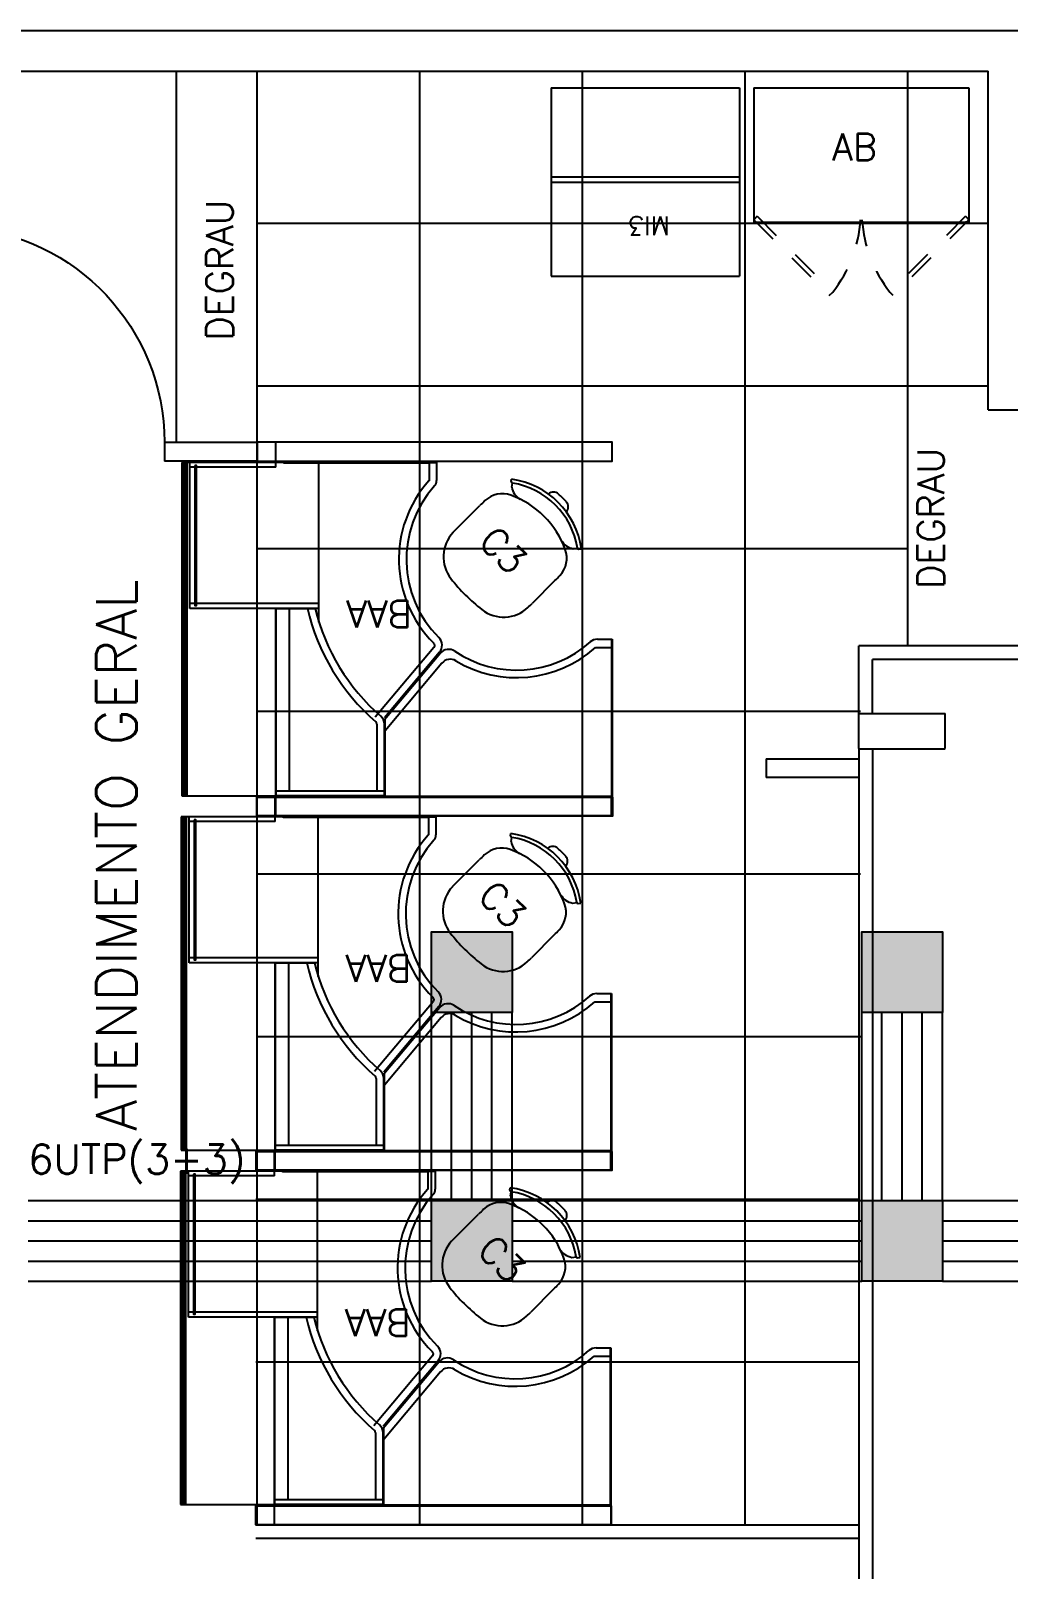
# Model space of a CAD drawing. Extents: x 16 to 124, y 36 to 90.
# Drawn here: x 115.76 to 119.4, y 73.69 to 79.41 of the extents above; entities that cross this region are included whole.
import ezdxf

# ---------------------------------------------------------------- set-up
doc = ezdxf.new("R2010")
doc.units = 0
doc.header["$LTSCALE"] = 0.02
doc.linetypes.add('HIDDEN2', pattern=[0.1875, 0.125, -0.0625])
doc.layers.get('0').update_dxf_attribs({"linetype": 'CONTINUOUS'})
for name, color, linetype in [('42-TEXTO', 1, 'CONTINUOUS'), ('BLOCOS', 1, 'CONTINUOUS'), ('CADEIRAS', 6, 'CONTINUOUS'), ('CAIXAS', 7, 'CONTINUOUS'), ('CANALETAS', 4, 'CONTINUOUS'), ('CODIGO', 6, 'CONTINUOUS'), ('DIVISORIA', 5, 'CONTINUOUS'), ('ESQUADRIAS-F', 2, 'CONTINUOUS'), ('ESQUADRIAS-G', 1, 'CONTINUOUS'), ('MESA-SUP', 5, 'CONTINUOUS'), ('MESAS', 1, 'CONTINUOUS'), ('PAREDES', 7, 'CONTINUOUS'), ('PISO', 6, 'CONTINUOUS'), ('PISOELEVADO', 6, 'CONTINUOUS'), ('SINAL', 1, 'CONTINUOUS'), ('TEXTO', 7, 'CONTINUOUS')]:
    doc.layers.add(name, color=color, linetype=linetype)
doc.styles.add('COTAS', font='romans.shx', dxfattribs={"width": 0.75})
doc.styles.add('ROMANS', font='simplex.shx')

# ---------------------------------------------------------------- blocks, each defined once
blk = doc.blocks.new('MI3')
at = {"layer": 'MESAS'}
for p, q in [((0.7, 0), (0, 0)), ((0, -0.7), (0, 0)), ((0.7, -0.7), (0.7, 0)), ((0.7, -0.35), (0, -0.35)), ((0.7, -0.37), (0, -0.37)), ((0.7, -0.7), (0, -0.7))]:
    blk.add_line(p, q, dxfattribs=at)
at = {"layer": 'CODIGO', "style": 'ROMANS'}
blk.add_text('MI3', height=0.07, dxfattribs=at).set_placement((0.2581, -0.2223, -0.64))
blk = doc.blocks.new('*X11')
at = {"color": 0}
for p, q in [((1170.7261, 1261.4762), (1170.7313, 1261.4814)), ((1170.7261, 1261.4709), (1170.7321, 1261.4769)), ((1170.7261, 1261.4656), (1170.7321, 1261.4716)), ((1170.7261, 1261.4603), (1170.7321, 1261.4663)), ((1170.7261, 1261.455), (1170.7321, 1261.461)), ((1170.7261, 1261.4497), (1170.7321, 1261.4557)), ((1170.7261, 1261.4444), (1170.7321, 1261.4504)), ((1170.7261, 1261.4391), (1170.7321, 1261.4451)), ((1170.7261, 1261.4338), (1170.7321, 1261.4398)), ((1170.7261, 1261.4285), (1170.7321, 1261.4345)), ((1170.7261, 1261.4232), (1170.7321, 1261.4292)), ((1170.7261, 1261.4179), (1170.7321, 1261.4239)), ((1170.7261, 1261.4126), (1170.7321, 1261.4186)), ((1170.7261, 1261.4073), (1170.7321, 1261.4133)), ((1170.7261, 1261.402), (1170.7321, 1261.408)), ((1170.7261, 1261.3967), (1170.7321, 1261.4027)), ((1170.7261, 1261.3914), (1170.7321, 1261.3974)), ((1170.7261, 1261.3861), (1170.7321, 1261.3921)), ((1170.7261, 1261.3808), (1170.7321, 1261.3868)), ((1170.7261, 1261.3755), (1170.7321, 1261.3815)), ((1170.7261, 1261.3702), (1170.7321, 1261.3762)), ((1170.7261, 1261.3649), (1170.7321, 1261.3709)), ((1170.7261, 1261.3595), (1170.7321, 1261.3655)), ((1170.7261, 1261.3542), (1170.7321, 1261.3602)), ((1170.7261, 1261.3489), (1170.7321, 1261.3549)), ((1170.7261, 1261.3436), (1170.7321, 1261.3496)), ((1170.7261, 1261.3383), (1170.7321, 1261.3443)), ((1170.7261, 1261.333), (1170.7321, 1261.339)), ((1170.7261, 1261.3277), (1170.7321, 1261.3337)), ((1170.7261, 1261.3224), (1170.7321, 1261.3284)), ((1170.7261, 1261.3171), (1170.7321, 1261.3231)), ((1170.7261, 1261.3118), (1170.7321, 1261.3178)), ((1170.7261, 1261.3065), (1170.7321, 1261.3125)), ((1170.7261, 1261.3012), (1170.7321, 1261.3072)), ((1170.7261, 1261.2959), (1170.7321, 1261.3019)), ((1170.7261, 1261.2906), (1170.7321, 1261.2966)), ((1170.7261, 1261.2853), (1170.7321, 1261.2913)), ((1170.7261, 1261.28), (1170.7321, 1261.286)), ((1170.7261, 1261.2747), (1170.7321, 1261.2807)), ((1170.7261, 1261.2694), (1170.7321, 1261.2754)), ((1170.7261, 1261.2641), (1170.7321, 1261.2701)), ((1170.7261, 1261.2588), (1170.7321, 1261.2648)), ((1170.7261, 1261.2535), (1170.7321, 1261.2595)), ((1170.7261, 1261.2482), (1170.7321, 1261.2542)), ((1170.7261, 1261.2429), (1170.7321, 1261.2489)), ((1170.7261, 1261.2376), (1170.7321, 1261.2436)), ((1170.7261, 1261.2323), (1170.7321, 1261.2383)), ((1170.7261, 1261.227), (1170.7321, 1261.233)), ((1170.7261, 1261.2217), (1170.7321, 1261.2277)), ((1170.7261, 1261.2164), (1170.7321, 1261.2224)), ((1170.7261, 1261.2111), (1170.7321, 1261.2171)), ((1170.7261, 1261.2058), (1170.7321, 1261.2118)), ((1170.7261, 1261.2005), (1170.7321, 1261.2065)), ((1170.7261, 1261.1951), (1170.7321, 1261.2011)), ((1170.7261, 1261.1898), (1170.7321, 1261.1958)), ((1170.7261, 1261.1845), (1170.7321, 1261.1905)), ((1170.7261, 1261.1792), (1170.7321, 1261.1852)), ((1170.7261, 1261.1739), (1170.7321, 1261.1799)), ((1170.7261, 1261.1686), (1170.7321, 1261.1746)), ((1170.7261, 1261.1633), (1170.7321, 1261.1693)), ((1170.7261, 1261.158), (1170.7321, 1261.164)), ((1170.7261, 1261.1527), (1170.7321, 1261.1587)), ((1170.7261, 1261.1474), (1170.7321, 1261.1534)), ((1170.7261, 1261.1421), (1170.7321, 1261.1481)), ((1170.7261, 1261.1368), (1170.7321, 1261.1428)), ((1170.7261, 1261.1315), (1170.7321, 1261.1375)), ((1170.7261, 1261.1262), (1170.7321, 1261.1322)), ((1170.7261, 1261.1209), (1170.7321, 1261.1269)), ((1170.7261, 1261.1156), (1170.7321, 1261.1216)), ((1170.7261, 1261.1103), (1170.7321, 1261.1163)), ((1170.7261, 1261.105), (1170.7321, 1261.111)), ((1170.7261, 1261.0997), (1170.7321, 1261.1057)), ((1170.7261, 1261.0944), (1170.7321, 1261.1004)), ((1170.7261, 1261.0891), (1170.7321, 1261.0951)), ((1170.7261, 1261.0838), (1170.7321, 1261.0898)), ((1170.7261, 1261.0785), (1170.7321, 1261.0845)), ((1170.7261, 1261.0732), (1170.7321, 1261.0792)), ((1170.7261, 1261.0679), (1170.7321, 1261.0739)), ((1170.7261, 1261.0626), (1170.7321, 1261.0686)), ((1170.7261, 1261.0573), (1170.7321, 1261.0633)), ((1170.7261, 1261.052), (1170.7321, 1261.058)), ((1170.7261, 1261.0467), (1170.7321, 1261.0527)), ((1170.7261, 1261.0414), (1170.7321, 1261.0474)), ((1170.7261, 1261.036), (1170.7321, 1261.042)), ((1170.7261, 1261.0307), (1170.7321, 1261.0367)), ((1170.7261, 1261.0254), (1170.7321, 1261.0314)), ((1170.7261, 1261.0201), (1170.7321, 1261.0261)), ((1170.7261, 1261.0148), (1170.7321, 1261.0208)), ((1170.7261, 1261.0095), (1170.7321, 1261.0155)), ((1170.7261, 1261.0042), (1170.7321, 1261.0102)), ((1170.7261, 1260.9989), (1170.7321, 1261.0049)), ((1170.7261, 1260.9936), (1170.7321, 1260.9996)), ((1170.7261, 1260.9883), (1170.7321, 1260.9943)), ((1170.7261, 1260.983), (1170.7321, 1260.989)), ((1170.7261, 1260.9777), (1170.7321, 1260.9837)), ((1170.7281, 1260.9744), (1170.7321, 1260.9784))]:
    blk.add_line(p, q, dxfattribs=at)
blk = doc.blocks.new('C3')
at = {"layer": 'CADEIRAS'}
for p, q in [((-0.1982, -0.0915), (-0.2039, -0.084)), ((-0.1822, -0.1051), (-0.1916, -0.0924)), ((0.141, -0.1051), (0.1505, -0.0924)), ((0.1571, -0.0915), (0.1627, -0.084)), ((-0.218, -0.3574), (-0.218, -0.237)), ((0.1768, -0.237), (0.1768, -0.3574))]:
    blk.add_line(p, q, dxfattribs=at)
for centre, radius, start, end in [((-0.0206, -0.3284), 0.329, 86.4167, 93.5833), ((-0.0206, -0.3284), 0.3055, 53.1301, 126.8699), ((-0.0206, -0.3284), 0.2914, 54.0396, 125.9604), ((-0.0394, -0.0281), 0.0282, 93.5833, 176.6281), ((-0.0018, -0.0281), 0.0282, 3.3719, 86.4167), ((-0.1944, -0.0887), 0.0047, 216.8699, 305.9604), ((-0.1458, -0.0545), 0.0623, 234.3405, 285.7396), ((-0.0206, -0.435), 0.3384, 90, 114.9388), ((-0.0206, -0.435), 0.3384, 65.0612, 90), ((0.1047, -0.0545), 0.0623, 254.2604, 305.6595), ((0.1533, -0.0887), 0.0047, 234.0396, 323.1301), ((-0.1236, -0.2134), 0.094, 114.9388, 178.3074), ((0.0825, -0.2134), 0.094, 1.6926, 65.0612), ((0.675, -0.237), 0.893, 178.3074, 180), ((-0.7162, -0.237), 0.893, 0, 1.6926), ((0.487, -0.3574), 0.705, 180, 181.7293), ((-0.0861, -0.3747), 0.1316, 181.7293, 263.155), ((0.045, -0.3747), 0.1316, 276.845, 358.2707), ((-0.5282, -0.3574), 0.705, 358.2707, 360), ((-0.0206, 0.1713), 0.6815, 263.155, 270), ((-0.0206, 0.1713), 0.6815, 270, 276.845)]:
    blk.add_arc(centre, radius, start, end, dxfattribs=at)
at = {"layer": 'CODIGO', "style": 'ROMANS'}
blk.add_text('C3', height=0.1, dxfattribs=at).set_placement((-0.1264, -0.3434))
blk = doc.blocks.new('BAA')
at = {"layer": 'CODIGO', "color": 2}
blk.add_line((1.2, 1.297), (1.2, 0.618), dxfattribs=at)
at = {"layer": 'MESA-SUP'}
for p, q in [((1.25, 1.39), (1.25, 1.32)), ((0, 1.32), (0.8467, 1.32)), ((0.0025, 1.3175), (0.8442, 1.3175)), ((0.0025, 1.3175), (0.8442, 1.3175)), ((1.25, 0.07), (1.25, 0))]:
    blk.add_line(p, q, dxfattribs=at)
blk.add_lwpolyline([(0, 1.32), (-0.0015, 1.32), (-0.0015, 1.39), (0, 1.39)], dxfattribs=at)
for points in [[(1.32, 1.32), (0, 1.32), (0, 1.39), (1.32, 1.39)], [(1.32, 0.07), (0, 0.07), (0, 0), (1.32, 0)]]:
    blk.add_lwpolyline(points, close=True, dxfattribs=at)
at = {"layer": 'MESAS'}
for p, q in [((0, 0.7325), (0, 1.32)), ((0.0025, 0.7325), (0.0025, 1.3175)), ((0.8442, 1.3175), (0.8442, 1.0298)), ((0.8467, 1.32), (0.8467, 1.0328)), ((0.8467, 1.315), (0.8467, 1.03)), ((0.8467, 1.0485), (0.8467, 1.315)), ((1.6, 1.315), (0.8467, 1.315)), ((0.8467, 1.315), (1.25, 1.315)), ((0.8467, 1.297), (1.25, 1.297)), ((0.8747, 1.0485), (0.8747, 1.297)), ((0.9, 1.315), (1.25, 1.315)), ((1.25, 1.302), (1.25, 1.315)), ((1.25, 1.315), (1.25, 0.618)), ((1.25, 0.618), (1.25, 1.302)), ((1.58, 1.315), (1.58, 0.075)), ((1.5852, 1.315), (1.5852, 0.075)), ((1.59, 1.315), (1.59, 0.075)), ((1.5941, 1.315), (1.5941, 0.075)), ((1.5973, 1.315), (1.5973, 0.075)), ((1.5993, 1.315), (1.5993, 0.075)), ((1.6, 0.075), (1.6, 1.315)), ((0.6326, 0.8212), (0.8442, 1.0734)), ((0.6383, 0.7844), (0.8467, 1.0328)), ((0.6417, 0.7807), (0.8467, 1.025)), ((0.0622, 0.7636), (0.0025, 0.7636)), ((0.0542, 0.7325), (0, 0.7325)), ((1.09, 0.6692), (1.09, 0.075)), ((1.09, 0.618), (1.09, 0.6)), ((1.09, 0.618), (1.09, 0.6)), ((1.09, 0.618), (1.57, 0.618)), ((1.09, 0.6), (1.546, 0.6)), ((1.25, 0.618), (1.1043, 0.618)), ((1.552, 0.6), (1.57, 0.6)), ((1.57, 0.618), (1.57, 0.6)), ((1.57, 0.6), (1.57, 0.075)), ((0.6527, 0.075), (0.6527, 0.1423)), ((1.2227, 0.075), (0.6527, 0.075)), ((0.6807, 0.0775), (1.2202, 0.0775)), ((1.09, 0.075), (1.6, 0.075)), ((1.25, 0.093), (1.25, 0.075)), ((1.25, 0.093), (1.546, 0.093)), ((1.25, 0.075), (1.57, 0.075)), ((1.552, 0.093), (1.57, 0.093))]:
    blk.add_line(p, q, dxfattribs=at)
blk.add_lwpolyline([(0.6807, 0.0775), (0.6807, 0.1423, -0.184744), (0.6812, 0.1437, 0.399041), (0.6639, 0.7465, -0.389622), (0.6632, 0.7627), (0.8812, 1.0225)], format="xyb", dxfattribs=at)
blk.add_lwpolyline([(1.552, 0.086), (1.552, 0.607), (1.546, 0.607), (1.546, 0.086)], close=True, dxfattribs=at)
for centre, radius, start, end in [((0.8867, 1.0485), 0.04, 180, 229.0406), ((0.8867, 1.0485), 0.012, 180, 229.0406), ((0.355, 0.436), 0.7991, 13.1649, 49.0406), ((0.355, 0.436), 0.7711, 13.652, 49.0406), ((0.355, 0.436), 0.4394, 58.9935, 131.7928), ((0.355, 0.436), 0.4114, 55.9688, 131.7928), ((0.6019, 0.8469), 0.04, 238.9935, 320), ((0.6076, 0.8101), 0.04, 235.9688, 320), ((0.6724, 0.755), 0.04, 140, 225.148), ((0.0542, 0.7725), 0.04, 270, 311.7928), ((0.355, 0.436), 0.41, 318.1319, 45.148), ((0.6827, 0.1423), 0.03, 138.1319, 180)]:
    blk.add_arc(centre, radius, start, end, dxfattribs=at)
at = {"rotation": 135}
blk.add_blockref('C3', (0.1699, 0.2219), dxfattribs=at)
at = {"layer": 'MESAS'}
blk.add_blockref('*X11', (-1169.1801, -1260.8814), dxfattribs=at)
at = {"layer": 'CODIGO', "style": 'ROMANS'}
blk.add_text('BAA', height=0.1, dxfattribs=at).set_placement((0.7435, 0.5887))
blk = doc.blocks.new('A$C1F7A7F6D')
at = {"layer": 'SINAL'}
for p, q in [((0.0607, 0.4049), (0.4907, 0.4049)), ((0.0507, 0.2549), (0.0507, 0.3949)), ((0.5007, 0.2549), (0.5007, 0.3949)), ((0.2742, 0.3049), (0.2772, 0.3049)), ((0.2742, 0.2549), (0.2742, 0.3049)), ((0.2772, 0.2549), (0.2772, 0.3049)), ((0.002, 0.2329), (0.0017, 0.2315)), ((0.0232, 0.2504), (0.0029, 0.2504)), ((0.0032, 0.2549), (0.5484, 0.2549)), ((0.0032, 0.2519), (0.0032, 0.2534)), ((0.0032, 0.2534), (0.5482, 0.2534)), ((0.0411, 0.2519), (0.0032, 0.2519)), ((0.0207, 0.2669), (0.0357, 0.2669)), ((0.0207, 0.2669), (0.0207, 0.2629)), ((0.0207, 0.2629), (0.0357, 0.2629)), ((0.0207, 0.2589), (0.0207, 0.2549)), ((0.0207, 0.2589), (0.0357, 0.2589)), ((0.0207, 0.2549), (0.0357, 0.2549)), ((0.0219, 0.2302), (0.0216, 0.2288)), ((0.0223, 0.2483), (0.0223, 0.2303)), ((0.0232, 0.2504), (0.0232, 0.2519)), ((0.0413, 0.2493), (0.0233, 0.2493)), ((0.0413, 0.2483), (0.0233, 0.2483)), ((0.0233, 0.2483), (0.0233, 0.2303)), ((0.0413, 0.2303), (0.0233, 0.2303)), ((0.0413, 0.2293), (0.0233, 0.2293)), ((0.0257, 0.251), (0.025, 0.2519)), ((0.0257, 0.2629), (0.0257, 0.2589)), ((0.0257, 0.2519), (0.0257, 0.2504)), ((0.0257, 0.2504), (0.0307, 0.2504)), ((0.0307, 0.2629), (0.0307, 0.2589)), ((0.0307, 0.2519), (0.0307, 0.2504)), ((0.0307, 0.251), (0.0315, 0.2519)), ((0.0357, 0.2669), (0.0357, 0.2629)), ((0.0357, 0.2589), (0.0357, 0.2549)), ((0.0426, 0.2493), (0.0413, 0.2493)), ((0.0413, 0.2483), (0.0413, 0.2303)), ((0.0426, 0.2293), (0.0413, 0.2293)), ((0.0423, 0.2483), (0.0423, 0.2303)), ((0.0441, 0.2504), (0.0426, 0.2504)), ((0.0426, 0.2247), (0.0426, 0.2504)), ((0.0426, 0.2293), (0.0426, 0.2504)), ((0.0441, 0.2293), (0.0426, 0.2293)), ((0.0441, 0.2244), (0.0441, 0.2504)), ((0.0777, 0.2493), (0.0441, 0.2493)), ((0.0777, 0.2293), (0.0441, 0.2293)), ((0.0507, 0.2493), (0.0507, 0.2534)), ((0.0507, 0.225), (0.0507, 0.2293)), ((0.0777, 0.2263), (0.0777, 0.2523)), ((0.0957, 0.2523), (0.0777, 0.2523)), ((0.0777, 0.2493), (0.4737, 0.2493)), ((0.0777, 0.2293), (0.4737, 0.2293)), ((0.0907, 0.2669), (0.1057, 0.2669)), ((0.0907, 0.2669), (0.0907, 0.2629)), ((0.0907, 0.2629), (0.1057, 0.2629)), ((0.0907, 0.2589), (0.0907, 0.2549)), ((0.0907, 0.2589), (0.1057, 0.2589)), ((0.0907, 0.2549), (0.1057, 0.2549)), ((0.0957, 0.2525), (0.0949, 0.2534)), ((0.0957, 0.2629), (0.0957, 0.2589)), ((0.0957, 0.2534), (0.0957, 0.2504)), ((0.0957, 0.2504), (0.1007, 0.2504)), ((0.1007, 0.2629), (0.1007, 0.2589)), ((0.1007, 0.2534), (0.1007, 0.2504)), ((0.1007, 0.2525), (0.1015, 0.2534)), ((0.4506, 0.2523), (0.1007, 0.2523)), ((0.1057, 0.2669), (0.1057, 0.2629)), ((0.1057, 0.2589), (0.1057, 0.2549)), ((0.4456, 0.2669), (0.4456, 0.2629)), ((0.4606, 0.2669), (0.4456, 0.2669)), ((0.4606, 0.2629), (0.4456, 0.2629)), ((0.4456, 0.2589), (0.4456, 0.2549)), ((0.4606, 0.2589), (0.4456, 0.2589)), ((0.4606, 0.2549), (0.4456, 0.2549)), ((0.4506, 0.2525), (0.4499, 0.2534)), ((0.4506, 0.2629), (0.4506, 0.2589)), ((0.4506, 0.2534), (0.4506, 0.2504)), ((0.4556, 0.2504), (0.4506, 0.2504)), ((0.4556, 0.2629), (0.4556, 0.2589)), ((0.4556, 0.2525), (0.4564, 0.2534)), ((0.4556, 0.2534), (0.4556, 0.2504)), ((0.4737, 0.2523), (0.4556, 0.2523)), ((0.4606, 0.2669), (0.4606, 0.2629)), ((0.4606, 0.2589), (0.4606, 0.2549)), ((0.4737, 0.2263), (0.4737, 0.2523)), ((0.5072, 0.2493), (0.4737, 0.2493)), ((0.5072, 0.2293), (0.4737, 0.2293)), ((0.5007, 0.2493), (0.5007, 0.2534)), ((0.5007, 0.225), (0.5007, 0.2293)), ((0.5072, 0.2504), (0.5087, 0.2504)), ((0.5072, 0.2244), (0.5072, 0.2504)), ((0.5087, 0.2247), (0.5087, 0.2504)), ((0.5087, 0.2293), (0.5087, 0.2504)), ((0.5101, 0.2493), (0.5087, 0.2493)), ((0.5101, 0.2293), (0.5087, 0.2293)), ((0.5091, 0.2483), (0.5091, 0.2303)), ((0.5101, 0.2493), (0.5281, 0.2493)), ((0.5101, 0.2483), (0.5281, 0.2483)), ((0.5101, 0.2483), (0.5101, 0.2303)), ((0.5101, 0.2303), (0.5281, 0.2303)), ((0.5101, 0.2293), (0.5281, 0.2293)), ((0.5102, 0.2519), (0.5482, 0.2519)), ((0.5306, 0.2669), (0.5156, 0.2669)), ((0.5156, 0.2669), (0.5156, 0.2629)), ((0.5306, 0.2629), (0.5156, 0.2629)), ((0.5156, 0.2589), (0.5156, 0.2549)), ((0.5306, 0.2589), (0.5156, 0.2589)), ((0.5306, 0.2549), (0.5156, 0.2549)), ((0.5206, 0.251), (0.5198, 0.2519)), ((0.5206, 0.2629), (0.5206, 0.2589)), ((0.5206, 0.2519), (0.5206, 0.2504)), ((0.5256, 0.2504), (0.5206, 0.2504)), ((0.5256, 0.2629), (0.5256, 0.2589)), ((0.5256, 0.251), (0.5264, 0.2519)), ((0.5256, 0.2519), (0.5256, 0.2504)), ((0.5281, 0.2483), (0.5281, 0.2303)), ((0.5282, 0.2504), (0.5282, 0.2519)), ((0.5282, 0.2504), (0.5484, 0.2504)), ((0.5291, 0.2483), (0.5291, 0.2303)), ((0.5294, 0.2302), (0.5298, 0.2288)), ((0.5306, 0.2669), (0.5306, 0.2629)), ((0.5306, 0.2589), (0.5306, 0.2549)), ((0.5482, 0.2519), (0.5482, 0.2534)), ((0.5493, 0.2329), (0.5496, 0.2315)), ((0.0507, 0.1749), (0.3007, 0.1749)), ((0.0507, 0.1734), (0.0507, 0.1749)), ((0.0507, 0.1734), (0.3007, 0.1734)), ((0.4737, 0.2263), (0.0777, 0.2263)), ((0.1357, 0.1992), (0.1357, 0.2263)), ((0.1357, 0.1749), (0.1357, 0.1992)), ((0.2157, 0.1769), (0.1357, 0.1769)), ((0.2157, 0.1992), (0.2157, 0.2263)), ((0.2157, 0.1749), (0.2157, 0.1992)), ((0.3007, 0.1734), (0.3007, 0.1749))]:
    blk.add_line(p, q, dxfattribs=at)
at = {"layer": 'SINAL', "linetype": 'Continuous'}
for p, q in [((0.1357, 0.2263), (0.1357, 0.2493)), ((0.2157, 0.2263), (0.2157, 0.2493))]:
    blk.add_line(p, q, dxfattribs=at)
at = {"layer": 'SINAL'}
for centre, radius, start, end in [((0.0607, 0.3949), 0.01, 90, 180), ((0.4907, 0.3949), 0.01, 360, 90), ((0.0022, 0.2321), 0.00228, 87.2252, 247.8431), ((0.2753, 1.4722), 1.2722, 257.5301, 261.566), ((0.0029, 0.2527), 0.00225, 90, 270), ((0.2753, 1.4722), 1.2707, 257.5301, 261.5559), ((0.2761, 1.4722), 1.2692, 257.5301, 259.3992), ((0.2761, 1.4722), 1.2677, 257.5301, 258.434), ((0.0233, 0.2483), 0.001, 90, 180), ((0.0233, 0.2303), 0.001, 180, 270), ((0.0411, 0.2504), 0.003, 0, 90), ((0.0411, 0.2504), 0.0015, 0, 90), ((0.0413, 0.2483), 0.001, 0, 90), ((0.0413, 0.2303), 0.001, 270, 360), ((0.2753, 1.4722), 1.2707, 261.5559, 282.4699), ((0.2753, 1.4722), 1.2722, 261.566, 282.4699), ((0.5102, 0.2504), 0.003, 90, 180), ((0.5102, 0.2504), 0.0015, 90, 180), ((0.2753, 1.4722), 1.2692, 280.6008, 282.4699), ((0.5101, 0.2483), 0.001, 90, 180), ((0.5101, 0.2303), 0.001, 180, 270), ((0.5281, 0.2483), 0.001, 0, 90), ((0.5281, 0.2303), 0.001, 270, 0), ((0.2753, 1.4722), 1.2677, 281.566, 282.4699), ((0.5484, 0.2527), 0.00225, 270, 90), ((0.5491, 0.2321), 0.00228, 292.1569, 92.7748), ((0.0426, 0.2244), 0.0015, 259.468, 0), ((0.2757, 0.225), 0.225, 180, 180.8911), ((0.2757, 0.225), 0.225, 181.2805, 358.7567), ((0.2757, 0.225), 0.225, 359.1462, 360), ((0.5087, 0.2244), 0.0015, 180, 245.3293)]:
    blk.add_arc(centre, radius, start, end, dxfattribs=at)
blk = doc.blocks.new('A$C05567B69')
at = {"layer": 'ESQUADRIAS-F'}
blk.add_arc((0.8, 0), 0.8, 93.5833, 180, dxfattribs=at)
at = {"layer": 'ESQUADRIAS-G'}
for p, q in [((0.75, 0), (0.75, 0.7984)), ((0.75, 0.7984), (0.8, 0.7984)), ((0.8, 0), (0.8, 0.7984)), ((0.68, 0.6284), (0.68, 0.6984)), ((0.75, 0.6984), (0.68, 0.6984)), ((0.8, 0.6984), (0.87, 0.6984)), ((0.87, 0.6284), (0.87, 0.6984)), ((0.7, 0.6284), (0.7, 0.6784)), ((0.75, 0.6784), (0.7, 0.6784)), ((0.8, 0.6784), (0.85, 0.6784)), ((0.85, 0.6284), (0.85, 0.6784)), ((0.7, 0.6284), (0.68, 0.6284)), ((0.85, 0.6284), (0.87, 0.6284)), ((0.75, 0), (0.8, 0))]:
    blk.add_line(p, q, dxfattribs=at)
for points in [[(0.68, 0.6984), (0.75, 0.6984), (0.7, 0.6784), (0.75, 0.6784)], [(0.68, 0.6284), (0.68, 0.6984), (0.7, 0.6284), (0.7, 0.6784)], [(0.8, 0.6984), (0.87, 0.6984), (0.8, 0.6784), (0.85, 0.6784)], [(0.85, 0.6284), (0.85, 0.6784), (0.87, 0.6284), (0.87, 0.6984)]]:
    blk.add_solid(points, dxfattribs=at)
blk = doc.blocks.new('AB')
at = {"layer": 'CODIGO', "linetype": 'HIDDEN2'}
for p, q in [((0, -0.491), (0.281, -0.7729)), ((0.0127, -0.4782), (0.2937, -0.7602)), ((0.7873, -0.4782), (0.5063, -0.7602)), ((0.8, -0.491), (0.519, -0.7729)), ((0.281, -0.7729), (0.2937, -0.7602)), ((0.519, -0.7729), (0.5063, -0.7602))]:
    blk.add_line(p, q, dxfattribs=at)
for centre, start, end in [((-0.0946, -0.4559), 321.9199, 355.9227), ((0.8946, -0.4559), 184.0773, 218.0801)]:
    blk.add_arc(centre, 0.4933, start, end, dxfattribs=at)
at = {"layer": 'MESAS'}
for p, q in [((0, 0), (0.8, 0)), ((0, 0), (0, -0.5)), ((0.8, 0), (0.8, -0.5)), ((0, -0.5), (0.013, -0.5)), ((0.013, -0.5), (0.782, -0.5)), ((0.782, -0.5), (0.8, -0.5)), ((0.8, -0.5), (0.787, -0.5))]:
    blk.add_line(p, q, dxfattribs=at)
at = {"layer": 'MESAS', "linetype": 'HIDDEN2'}
for p, q in [((0.0127, -0.4782), (0, -0.491)), ((0.7873, -0.4782), (0.8, -0.491))]:
    blk.add_line(p, q, dxfattribs=at)
at = {"layer": 'CODIGO', "style": 'ROMANS'}
blk.add_text('AB', height=0.1, dxfattribs=at).set_placement((0.291, -0.2702))

msp = doc.modelspace()

# ---------------------------------------------------------------- hatches: boundary and pattern name
at = {"layer": 'CAIXAS'}
for color, points in [(4, [(117.55348, 75.7631), (117.55348, 76.0631), (117.25348, 76.0631), (117.25348, 75.7631)]), (4, [(119.15348, 75.7631), (119.15348, 76.0631), (118.85348, 76.0631), (118.85348, 75.7631)]), (5, [(117.55348, 74.7631), (117.55348, 75.0631), (117.25348, 75.0631), (117.25348, 74.7631)]), (5, [(119.15348, 74.7631), (119.15348, 75.0631), (118.85348, 75.0631), (118.85348, 74.7631)])]:
    msp.add_hatch(color=color, dxfattribs=at).paths.add_polyline_path(points)

# ---------------------------------------------------------------- linework, layer by layer
for points in [[(117.25348, 75.7631), (117.25348, 76.0631), (117.55348, 76.0631), (117.55348, 75.7631)], [(118.85348, 75.7631), (118.85348, 76.0631), (119.15348, 76.0631), (119.15348, 75.7631)], [(117.25348, 74.7631), (117.25348, 75.0631), (117.55348, 75.0631), (117.55348, 74.7631)], [(118.85348, 74.7631), (118.85348, 75.0631), (119.15348, 75.0631), (119.15348, 74.7631)]]:
    msp.add_lwpolyline(points, close=True, dxfattribs=at)
at = {"layer": 'CANALETAS'}
for p, q in [((117.25348, 75.0631), (117.25348, 75.7631)), ((117.32848, 75.0631), (117.32848, 75.7631)), ((117.40348, 75.0631), (117.40348, 75.7631)), ((117.47848, 75.0631), (117.47848, 75.7631)), ((117.55348, 75.0631), (117.55348, 75.7631)), ((118.85348, 75.0631), (118.85348, 75.7631)), ((118.85348, 75.0631), (118.85348, 75.7631)), ((118.92848, 75.0631), (118.92848, 75.7631)), ((119.00348, 75.0631), (119.00348, 75.7631)), ((119.07848, 75.0631), (119.07848, 75.7631)), ((119.15348, 75.0631), (119.15348, 75.7631)), ((115.75348, 75.0631), (117.25348, 75.0631)), ((117.55348, 75.0631), (118.85348, 75.0631)), ((119.15348, 75.0631), (120.45348, 75.0631)), ((115.75348, 74.9881), (117.25348, 74.9881)), ((117.55348, 74.9881), (118.85348, 74.9881)), ((119.15348, 74.9881), (120.45348, 74.9881)), ((115.75348, 74.9131), (117.25348, 74.9131)), ((117.55348, 74.9131), (118.85348, 74.9131)), ((119.15348, 74.9131), (120.45348, 74.9131)), ((115.75348, 74.8381), (117.25348, 74.8381)), ((117.55348, 74.8381), (118.85348, 74.8381)), ((119.15348, 74.8381), (120.45348, 74.8381)), ((115.75348, 74.7631), (117.25348, 74.7631)), ((117.55348, 74.7631), (118.85348, 74.7631)), ((119.15348, 74.7631), (120.45348, 74.7631))]:
    msp.add_line(p, q, dxfattribs=at)
at = {"layer": 'DIVISORIA'}
for p, q in [((116.26022, 77.8831), (116.26022, 77.8131)), ((116.26022, 77.8831), (116.60522, 77.8831)), ((116.60522, 77.8131), (116.26022, 77.8131)), ((120.93348, 77.12585), (118.84348, 77.12585)), ((118.84348, 76.87398), (118.84348, 77.12585)), ((120.88348, 77.07585), (118.89348, 77.07585)), ((118.89348, 76.87398), (118.89348, 77.07585)), ((118.84348, 76.74363), (118.84348, 73.22363)), ((118.89348, 76.74363), (118.89348, 73.22363)), ((118.49848, 76.70648), (118.84348, 76.70648)), ((118.49848, 76.70648), (118.49848, 76.63648)), ((118.84348, 76.63648), (118.49848, 76.63648)), ((116.60022, 73.8581), (118.84348, 73.8581)), ((116.60022, 73.8081), (118.84348, 73.8081))]:
    msp.add_line(p, q, dxfattribs=at)
at = {"layer": 'PAREDES'}
for p, q in [((122.83348, 79.4131), (110.93348, 79.4131)), ((115.30348, 79.2631), (119.32348, 79.2631)), ((119.32348, 78.0031), (119.32348, 79.2631)), ((119.32348, 78.0031), (122.68348, 78.0031)), ((118.84348, 76.87398), (119.16348, 76.87398)), ((118.84348, 76.74398), (118.84348, 76.87398)), ((119.16348, 76.74398), (119.16348, 76.87398)), ((118.84348, 76.74363), (119.16348, 76.74363))]:
    msp.add_line(p, q, dxfattribs=at)
at = {"layer": 'PISOELEVADO'}
for p, q in [((116.30522, 77.8831), (116.30522, 79.2631)), ((116.60522, 73.8581), (116.60522, 79.2631)), ((117.21022, 73.8581), (117.21022, 79.2631)), ((117.81522, 73.8581), (117.81522, 79.2631)), ((118.42022, 73.8581), (118.42022, 79.2631)), ((119.02522, 77.12585), (119.02522, 79.2631)), ((116.60522, 78.6981), (119.32348, 78.6981)), ((116.60522, 78.0931), (119.32348, 78.0931)), ((116.60522, 77.4881), (119.02522, 77.4881)), ((116.60522, 76.8831), (118.84848, 76.8831)), ((116.60522, 76.2781), (118.84848, 76.2781)), ((116.60522, 75.6731), (118.84848, 75.6731)), ((116.60022, 75.0681), (118.84348, 75.0681)), ((116.60022, 74.4631), (118.84348, 74.4631))]:
    msp.add_line(p, q, dxfattribs=at)

# ---------------------------------------------------------------- block references
msp.add_blockref('AB', (118.45202, 79.20147))
at = {"layer": 'BLOCOS', "rotation": 180}
for name, p in [('MI3', (118.3993, 78.50045)), ('BAA', (117.92522, 77.8831)), ('BAA', (117.92272, 76.5656)), ('BAA', (117.92022, 75.2481))]:
    msp.add_blockref(name, p, dxfattribs=at)
at = {"layer": 'PISO', "xscale": -1}
msp.add_blockref('A$C05567B69', (116.26022, 77.8831), dxfattribs=at)
at = {"layer": 'SINAL', "rotation": 239.8250146894538}
msp.add_blockref('A$C1F7A7F6D', (116.75832, 73.71317), dxfattribs=at)

# ---------------------------------------------------------------- texts
at = {"layer": '42-TEXTO', "style": 'ROMANS'}
msp.add_text('6UTP(3+3)', height=0.109031, dxfattribs=at).set_placement((115.754, 75.16271))
at = {"layer": 'PISOELEVADO', "style": 'COTAS'}
for p in [(116.51622, 78.26191), (119.16073, 77.33867)]:
    msp.add_text('DEGRAU', height=0.1, rotation=90, dxfattribs=at).set_placement(p)
at = {"layer": 'TEXTO', "style": 'COTAS'}
msp.add_text('ATENDIMENTO GERAL', height=0.15, rotation=90, dxfattribs=at).set_placement((116.15697, 75.32203))

doc.saveas('drawing.dxf')
